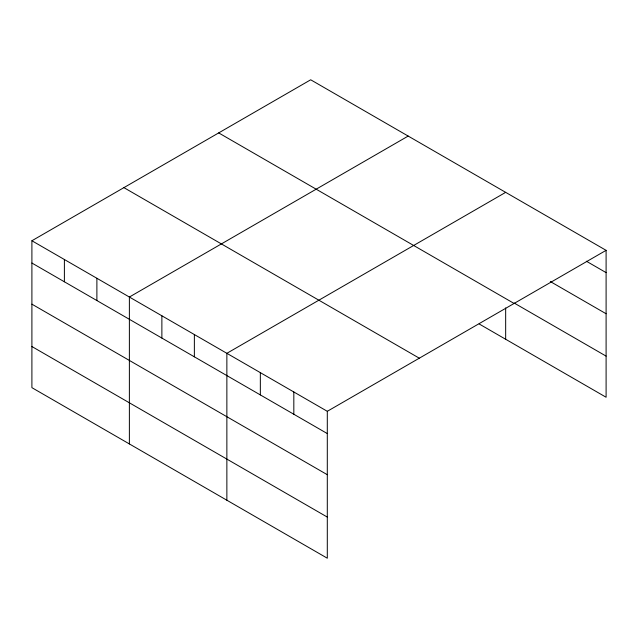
<?xml version="1.0" encoding="UTF-8"?>
<svg xmlns="http://www.w3.org/2000/svg" width="638" height="638" viewBox="0 0 638 638"><rect width="100%" height="100%" fill="white"/><g stroke="black" fill="none" stroke-linecap="round" stroke-linejoin="round"><path stroke-width="0.96" d="M327.302 474.704L327.302 411.303L31.9 240.757L31.9 387.657L327.302 558.21L327.302 474.704L31.9 304.159M31.9 240.757L310.698 79.79L606.1 250.343L606.1 397.243L479.154 323.952M408.184 136.069L129.378 297.037L129.378 443.944M505.663 192.357L226.865 353.316L226.865 500.224M327.302 411.303L606.1 250.343M586.354 261.213L606.1 272.617M550.299 281.525L606.1 313.744M514.252 303.082L606.1 356.116M218.698 132.911L514.092 303.457M123.908 187.636L419.302 358.189M31.9 263.031L327.302 433.577M31.9 346.53L327.302 517.083M505.663 307.923L505.663 339.256M293.823 391.979L293.823 414.253M260.344 372.648L260.344 394.922M194.367 334.559L194.367 356.833M161.877 315.794L161.877 338.068M96.888 278.28L96.888 300.554M64.39 259.514L64.39 281.789"/></g></svg>
